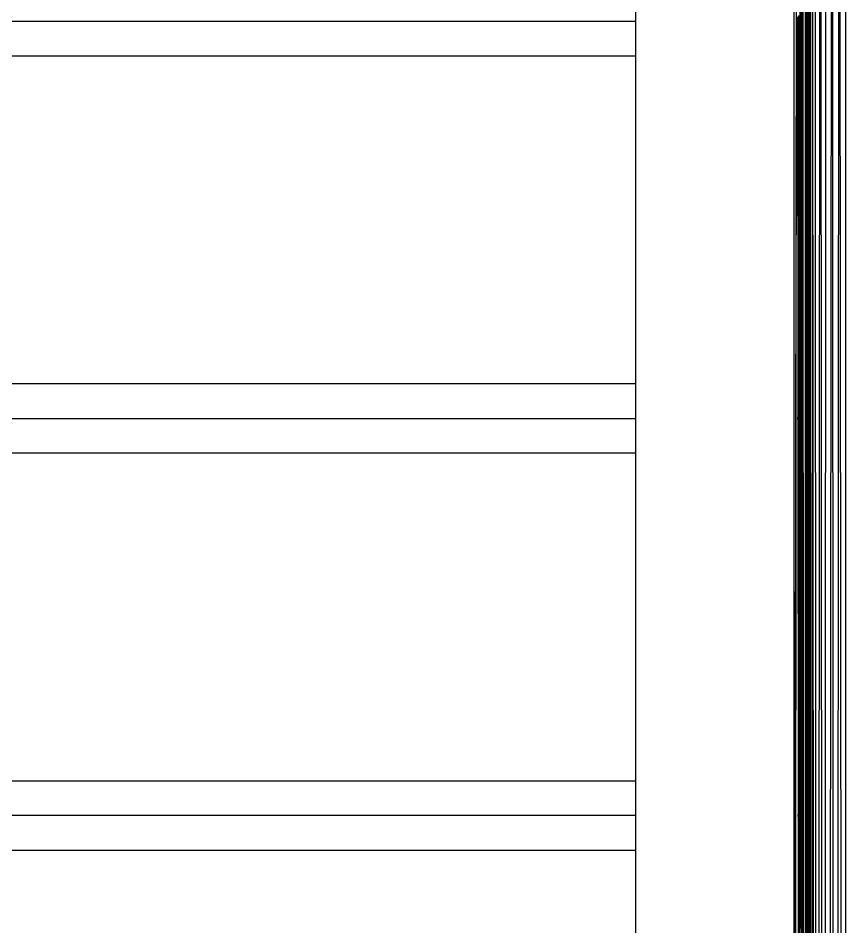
# Model space of a CAD drawing. Header units: inches. Extents: x 17 to 4615, y 5 to 3256.
# Drawn here: x 1542.2 to 1660.9, y 1138.8 to 1269.2 of the extents above; entities that cross this region are included whole.
import ezdxf

# ---------------------------------------------------------------- set-up
doc = ezdxf.new("R2010")
doc.units = ezdxf.units.IN
doc.header["$MEASUREMENT"] = 0

msp = doc.modelspace()

# ---------------------------------------------------------------- linework, layer by layer
for p, q in [((1660.93, 538.81), (1660.93, 1404.01)), ((1659.02, 1402.1), (1657.88, 538.82)), ((1659.33, 538.81), (1659.02, 1402.1)), ((1659.99, 1403.07), (1659.33, 538.81)), ((1660.93, 538.81), (1659.99, 1403.07)), ((1657.88, 538.82), (1658.09, 1401.17)), ((1656.71, 629.6), (1656.58, 1399.66)), ((1656.73, 539.94), (1657.26, 1400.34)), ((1657.26, 1400.34), (1657.88, 538.82)), ((1655.5, 820.67), (1655.56, 1398.27)), ((1655.69, 1398.41), (1655.52, 738.66)), ((1655.54, 655.89), (1655.69, 1398.41)), ((1655.73, 970.4), (1655.69, 1398.41)), ((1655.82, 1398.91), (1655.73, 629.65)), ((1655.73, 1398.82), (1655.73, 970.4)), ((1656, 629.6), (1655.82, 1398.91)), ((1656.1, 1399.18), (1656, 629.6)), ((1656.66, 629.6), (1656.1, 1399.18)), ((1653.53, 1015.37), (1653.53, 1396.61)), ((1654.53, 1397.28), (1654.49, 1139.09)), ((1654.53, 1397.28), (1654.58, 1005.81)), ((1654.64, 1397.36), (1654.64, 1141.29)), ((1655.09, 629.65), (1654.75, 1397.37)), ((1655.09, 1397.71), (1655.09, 629.65)), ((1655.25, 1038.23), (1655.09, 1397.71)), ((1655.25, 1038.23), (1655.36, 1397.21)), ((1655.36, 1397.21), (1655.5, 820.67)), ((1655.36, 1397.21), (1655.48, 629.65)), ((1653.53, 1015.37), (1653.97, 1382.56)), ((1653.53, 920.06), (1653.97, 1382.56)), ((1654.37, 1371.85), (1654.23, 1098.65)), ((1654.36, 641.51), (1654.37, 1371.85)), ((1654.49, 1139.09), (1654.37, 1371.85)), ((1654.73, 1347.28), (1654.64, 1141.29)), ((1630.73, 1273.81), (1630.73, 1268.82)), ((761.73, 1268.82), (1630.73, 1268.82)), ((1630.73, 1268.82), (1630.73, 1263.81)), ((1654.02, 1269.46), (1654.02, 1269.03)), ((1654.02, 1269.03), (1654.17, 1268.89)), ((1654.02, 1268.82), (1654.02, 1269.03)), ((1654.02, 1268.82), (1654.16, 1268.82)), ((1654.02, 1268.61), (1654.02, 1268.82)), ((1654.16, 1268.82), (1654.17, 1268.89)), ((1654.16, 1268.82), (1654.23, 1268.82)), ((1654.17, 1268.76), (1654.16, 1268.82)), ((1654.17, 1268.89), (1654.17, 1269.59)), ((1654.17, 1268.89), (1654.21, 1268.84)), ((1654.17, 1268.76), (1654.21, 1268.8)), ((1654.21, 1269.63), (1654.21, 1268.84)), ((1654.21, 1268.84), (1654.23, 1268.82)), ((1654.21, 1268.84), (1654.21, 1268.8)), ((1654.23, 1268.82), (1654.21, 1268.8)), ((1654.21, 1268.8), (1654.23, 1212.65)), ((1654.02, 1268.61), (1654.17, 1268.76)), ((1654.02, 1268.61), (1654.05, 1212.86)), ((1654.15, 1212.74), (1654.17, 1268.76)), ((1630.73, 1263.81), (761.73, 1263.81)), ((1630.73, 1263.81), (1630.73, 1216.81)), ((761.73, 1216.81), (1630.73, 1216.81)), ((1630.73, 1216.81), (1630.73, 1211.82)), ((1654.15, 1212.74), (1654.05, 1212.86)), ((1654.05, 1212.86), (1654.05, 1212.67)), ((1654.23, 1212.65), (1654.15, 1212.74)), ((1654.15, 1212.66), (1654.15, 1212.74)), ((761.73, 1211.82), (1630.73, 1211.82)), ((1630.73, 1211.82), (1630.73, 1206.81)), ((1654.15, 1212.66), (1654.05, 1212.67)), ((1654.05, 1212.67), (1654.05, 1212.49)), ((1654.05, 1212.49), (1654.15, 1212.58)), ((1654.05, 1212.49), (1654.05, 1212.01)), ((1654.05, 1212.01), (1654.15, 1211.9)), ((1654.05, 1211.82), (1654.05, 1212.01)), ((1654.05, 1211.82), (1654.15, 1211.82)), ((1654.05, 1211.64), (1654.05, 1211.82)), ((1654.05, 1211.64), (1654.15, 1211.75)), ((1654.05, 1211.64), (1654.08, 1155.83)), ((1654.14, 1155.76), (1654.15, 1211.75)), ((1654.23, 1212.65), (1654.15, 1212.66)), ((1654.15, 1212.58), (1654.15, 1212.66)), ((1654.15, 1212.58), (1654.23, 1212.65)), ((1654.15, 1211.9), (1654.15, 1212.58)), ((1654.15, 1211.9), (1654.23, 1211.82)), ((1654.15, 1211.82), (1654.15, 1211.9)), ((1654.15, 1211.82), (1654.23, 1211.82)), ((1654.15, 1211.75), (1654.23, 1211.82)), ((1654.15, 1211.75), (1654.15, 1211.82)), ((1654.23, 1212.65), (1654.23, 1211.82)), ((1654.23, 1155.65), (1654.23, 1211.82)), ((1630.73, 1206.81), (761.73, 1206.81)), ((1630.73, 1206.81), (1630.73, 1159.81)), ((761.73, 1159.81), (1630.73, 1159.81)), ((1630.73, 1159.81), (1630.73, 1154.82)), ((1654.14, 1155.76), (1654.08, 1155.83)), ((1654.08, 1155.83), (1654.08, 1155.67)), ((1654.08, 1155.67), (1654.14, 1155.66)), ((1654.08, 1155.67), (1654.08, 1155.52)), ((1654.08, 1155.52), (1654.14, 1155.57)), ((1654.08, 1155.52), (1654.08, 1154.98)), ((1654.23, 1155.65), (1654.14, 1155.76)), ((1654.14, 1155.66), (1654.14, 1155.76)), ((1654.14, 1155.66), (1654.23, 1155.65)), ((1654.14, 1155.57), (1654.14, 1155.66)), ((1654.14, 1155.57), (1654.23, 1155.65)), ((1654.14, 1154.92), (1654.14, 1155.57)), ((1654.23, 1155.65), (1654.23, 1154.82)), ((1630.73, 1154.82), (761.73, 1154.82)), ((1630.73, 1154.82), (1630.73, 1149.81)), ((1654.08, 1154.98), (1654.14, 1154.92)), ((1654.08, 1154.82), (1654.08, 1154.98)), ((1654.14, 1154.82), (1654.08, 1154.82)), ((1654.08, 1154.67), (1654.08, 1154.82)), ((1654.08, 1154.67), (1654.14, 1154.73)), ((1654.08, 1154.67), (1654.11, 1098.8)), ((1654.11, 1098.8), (1654.14, 1154.73)), ((1654.14, 1154.92), (1654.23, 1154.82)), ((1654.14, 1154.82), (1654.14, 1154.92)), ((1654.23, 1154.82), (1654.14, 1154.82)), ((1654.14, 1154.73), (1654.23, 1154.82)), ((1654.14, 1154.73), (1654.14, 1154.82)), ((1654.23, 1154.82), (1654.23, 1098.65)), ((1630.73, 1149.81), (761.73, 1149.81)), ((1630.73, 1149.81), (1630.73, 1102.81)), ((1654.64, 1141.29), (1654.58, 1005.81)), ((1654.49, 1138.61), (1654.49, 1139.09))]:
    msp.add_line(p, q)

doc.saveas('drawing.dxf')
